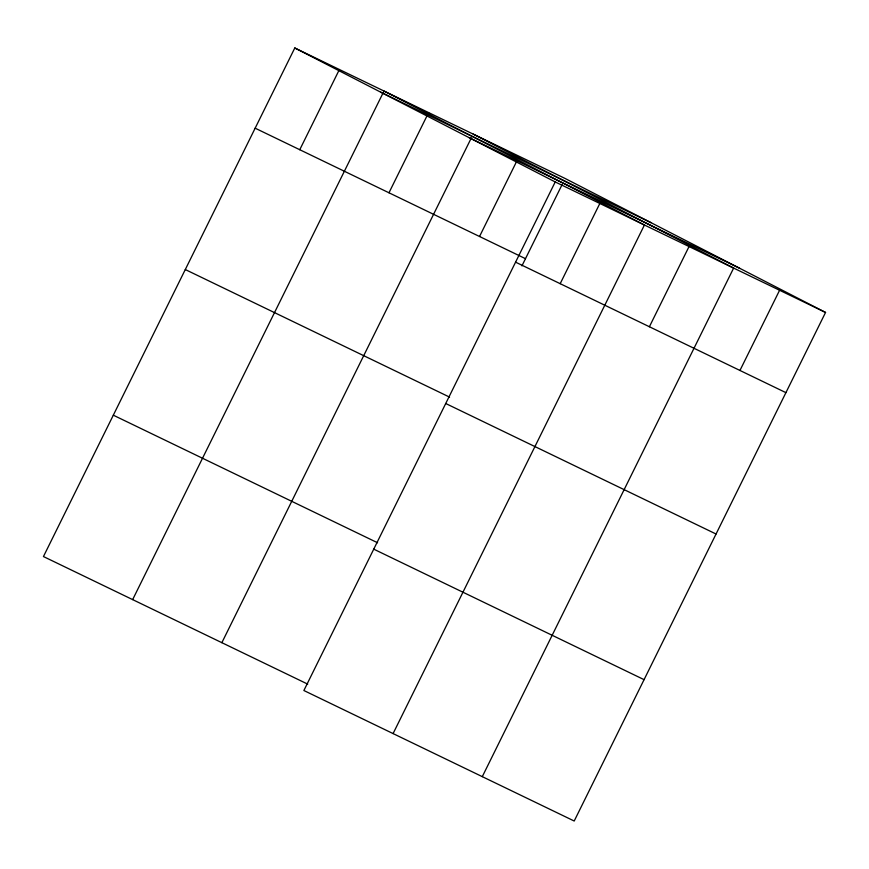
<?xml version="1.0" encoding="UTF-8"?>
<svg xmlns="http://www.w3.org/2000/svg" width="869" height="869" viewBox="0 0 869 869"><rect width="100%" height="100%" fill="white"/><g stroke="black" fill="none" stroke-linecap="round" stroke-linejoin="round"><path stroke-width="1.3" d="M294.797 47.98L555.226 181.947L303.878 690.518L574.203 821.02L825.55 312.449L565.122 178.482L294.797 47.98L43.45 556.551L307.724 684.131M299.762 149.718L339.399 69.52M132.653 599.61L384.011 91.049L644.429 225.017L393.081 733.588M388.975 192.777L428.613 112.579M221.867 642.68L471.411 137.758M479.536 236.498L516.762 161.156M521.932 265.871L562.124 184.554M560.19 283.685L599.827 203.487M649.393 326.755L689.041 246.546M482.295 776.647L733.642 268.076L473.214 134.108M739.953 370.466L779.591 290.268M380.741 92.19L651.066 222.692M469.282 137.747L739.606 268.239M555.226 181.947L825.55 312.449M255.16 128.188L525.484 258.68M515.589 262.156L785.913 392.647M185.293 269.542L449.577 397.122M445.721 403.509L716.045 534.011M113.318 415.186L377.591 542.767M373.746 549.154L644.07 679.656"/></g></svg>
